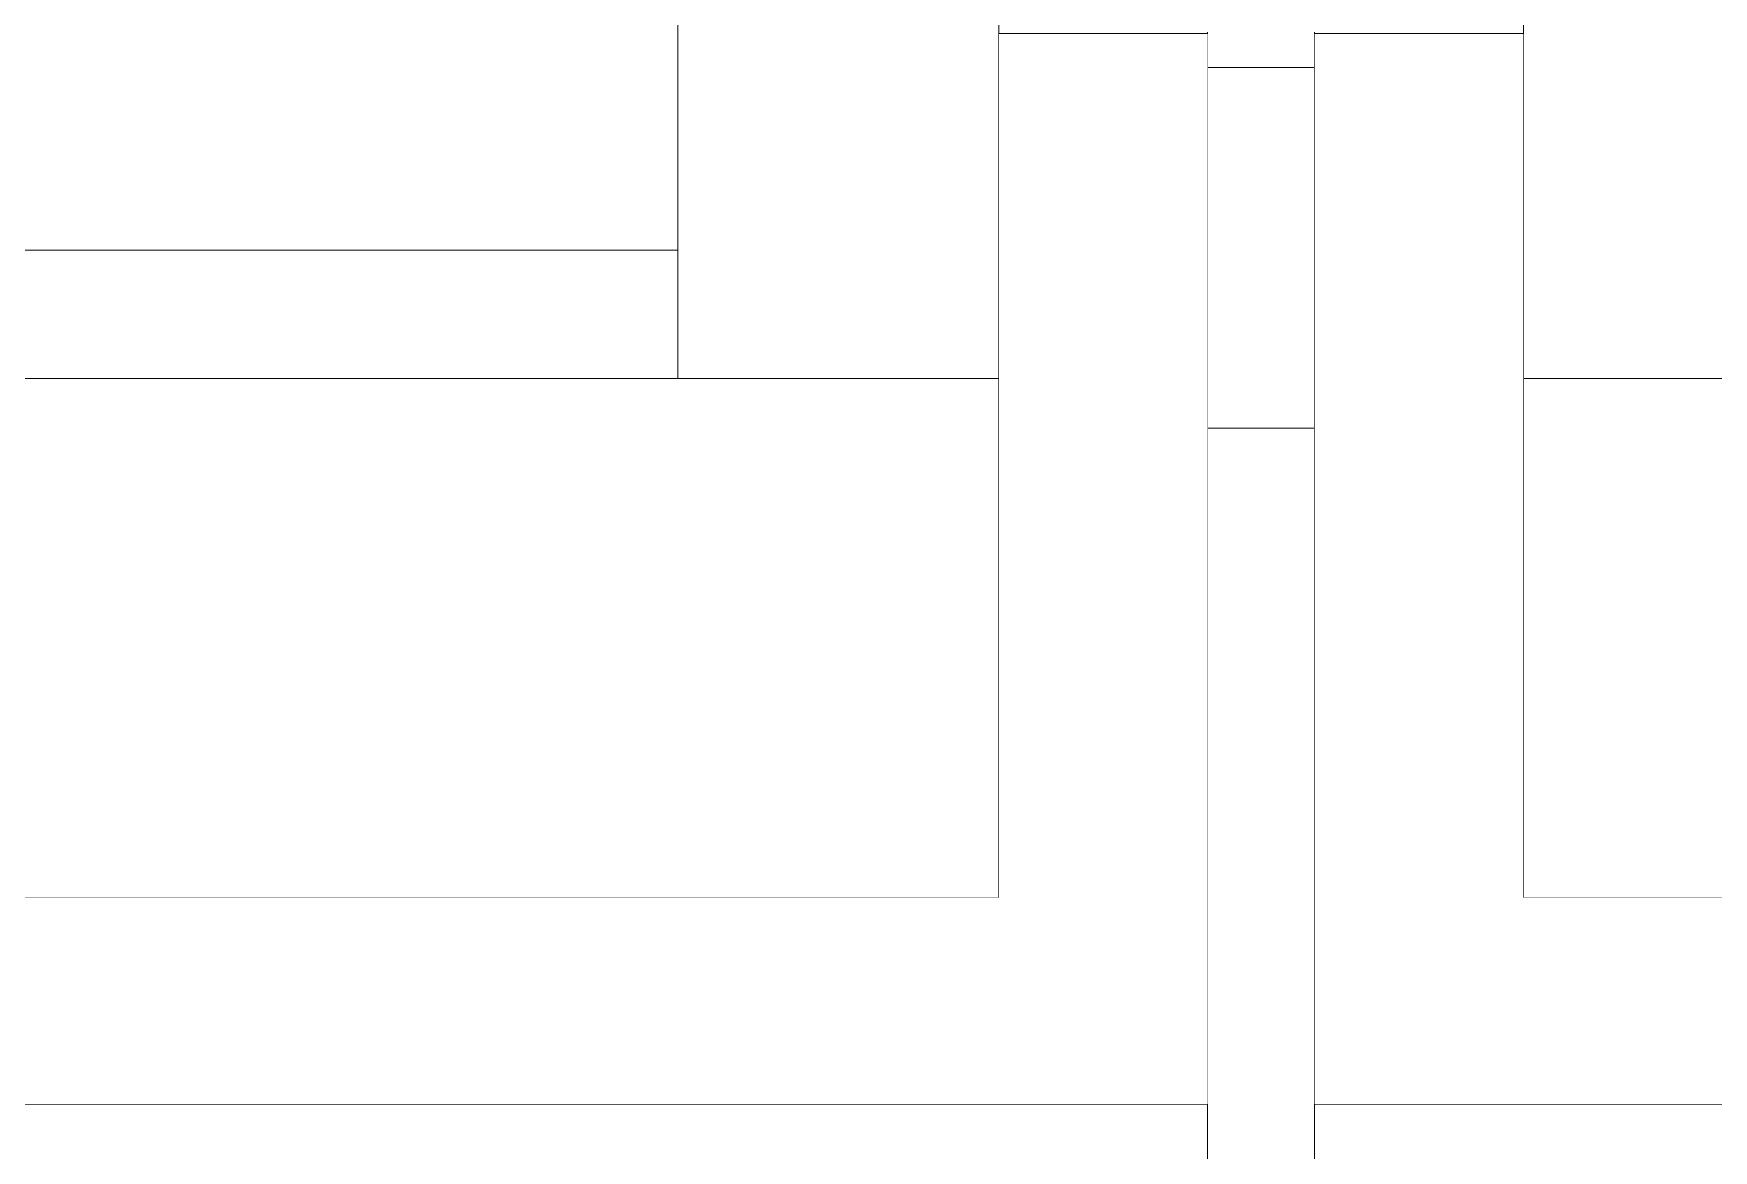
# Model space of a CAD drawing. Header units: millimetres. Extents: x -46169 to 237885, y -84465 to 18123.
# Drawn here: x 228525.8 to 228682.7, y -80719.4 to -80615.1 of the extents above; entities that cross this region are included whole.
import ezdxf

# ---------------------------------------------------------------- set-up
doc = ezdxf.new("R2010")
doc.units = ezdxf.units.MM
doc.header["$MEASUREMENT"] = 0
doc.linetypes.add('Wipeout_Contour', pattern=[1000, 0, -1000])
doc.layers.add('New_A-20-M_Floor_Slab', color=7, linetype='Continuous')
doc.layers.add('New_A-35-M_FFE_Fixed', color=7, linetype='Continuous')
for name, color, linetype, lineweight in [('New_A-20-M_Floor_Slab_Pen_No__87', 8, 'Continuous', 20), ('New_A-20-M_Floor_Slab_Pen_No__89', 8, 'Continuous', 20), ('New_A-35-M_FFE_Fixed_Pen_No__1', 7, 'Continuous', 13)]:
    doc.layers.add(name, color=color, linetype=linetype, lineweight=lineweight)

# ---------------------------------------------------------------- blocks, each defined once
blk = doc.blocks.new('Section Elem_266_4', base_point=(208268.76, -84332.61))
at = {"color": 254, "linetype": 'Wipeout_Contour', "lineweight": 0, "ltscale": 43042086.18620662}
blk.add_wipeout([(222238.62, -80784.11), (222303.32, -80784.11), (222303.32, -80953.11), (233391.17, -80953.11), (233391.17, -80952.86), (233326.46, -80952.86), (233326.46, -80783.86), (233391.17, -80783.86), (233391.17, -80715.11), (233320.44, -80715.11), (233320.44, -80952.36), (233285.44, -80952.36), (233285.44, -80942.36), (233310.44, -80942.36), (233310.44, -80715.11), (233045.44, -80715.11), (233045.44, -80952.36), (233010.44, -80952.36), (233010.44, -80942.36), (233035.44, -80942.36), (233035.44, -80715.11), (232495.44, -80715.11), (232495.44, -80942.36), (232520.94, -80942.36), (232520.94, -80952.36), (232459.94, -80952.36), (232459.94, -80942.36), (232485.44, -80942.36), (232485.44, -80715.11), (231945.44, -80715.11), (231945.44, -80942.36), (231970.44, -80942.36), (231970.44, -80952.36), (231909.94, -80952.36), (231909.94, -80942.36), (231935.44, -80942.36), (231935.44, -80715.11), (231395.44, -80715.11), (231395.44, -80942.36), (231420.44, -80942.36), (231420.44, -80952.36), (231359.94, -80952.36), (231359.94, -80942.36), (231385.44, -80942.36), (231385.44, -80715.11), (230845.44, -80715.11), (230845.44, -80942.36), (230870.44, -80942.36), (230870.44, -80952.36), (230809.94, -80952.36), (230809.94, -80942.36), (230835.44, -80942.36), (230835.44, -80715.11), (230295.44, -80715.11), (230295.44, -80942.36), (230320.44, -80942.36), (230320.44, -80952.36), (230259.94, -80952.36), (230259.94, -80942.36), (230285.44, -80942.36), (230285.44, -80715.11), (229745.44, -80715.11), (229745.44, -80942.36), (229770.44, -80942.36), (229770.44, -80952.36), (229710.44, -80952.36), (229710.44, -80942.36), (229735.44, -80942.36), (229735.44, -80715.11), (229195.44, -80715.11), (229195.44, -80942.36), (229220.94, -80942.36), (229220.94, -80952.36), (229159.94, -80952.36), (229159.94, -80942.36), (229185.44, -80942.36), (229185.44, -80715.11), (228645.44, -80715.11), (228645.44, -80942.36), (228670.44, -80942.36), (228670.44, -80952.36), (228610.44, -80952.36), (228610.44, -80942.36), (228635.44, -80942.36), (228635.44, -80715.11), (228095.44, -80715.11), (228095.44, -80942.36), (228120.94, -80942.36), (228120.94, -80952.36), (228059.94, -80952.36), (228059.94, -80942.36), (228085.44, -80942.36), (228085.44, -80715.11), (227545.44, -80715.11), (227545.44, -80942.36), (227570.44, -80942.36), (227570.44, -80952.36), (227510.44, -80952.36), (227510.44, -80942.36), (227535.44, -80942.36), (227535.44, -80715.11), (226995.44, -80715.11), (226995.44, -80942.36), (227020.94, -80942.36), (227020.94, -80952.36), (226959.94, -80952.36), (226959.94, -80942.36), (226985.44, -80942.36), (226985.44, -80715.11), (226445.44, -80715.11), (226445.44, -80942.36), (226470.44, -80942.36), (226470.44, -80952.36), (226409.94, -80952.36), (226409.94, -80942.36), (226435.44, -80942.36), (226435.44, -80715.11), (225895.44, -80715.11), (225895.44, -80942.36), (225920.44, -80942.36), (225920.44, -80952.36), (225860.44, -80952.36), (225860.44, -80942.36), (225885.44, -80942.36), (225885.44, -80715.11), (225345.44, -80715.11), (225345.44, -80942.36), (225370.94, -80942.36), (225370.94, -80952.36), (225309.94, -80952.36), (225309.94, -80942.36), (225335.44, -80942.36), (225335.44, -80715.11), (224795.44, -80715.11), (224795.44, -80942.36), (224820.44, -80942.36), (224820.44, -80952.36), (224760.44, -80952.36), (224760.44, -80942.36), (224785.44, -80942.36), (224785.44, -80715.11), (224245.44, -80715.11), (224245.44, -80942.36), (224270.94, -80942.36), (224270.94, -80952.36), (224209.94, -80952.36), (224209.94, -80942.36), (224235.44, -80942.36), (224235.44, -80715.11), (223695.44, -80715.11), (223695.44, -80942.36), (223720.44, -80942.36), (223720.44, -80952.36), (223660.44, -80952.36), (223660.44, -80942.36), (223685.44, -80942.36), (223685.44, -80715.11), (223145.44, -80715.11), (223145.44, -80942.36), (223170.94, -80942.36), (223170.94, -80952.36), (223109.94, -80952.36), (223109.94, -80942.36), (223135.44, -80942.36), (223135.44, -80715.11), (222595.44, -80715.11), (222595.44, -80942.36), (222620.44, -80942.36), (222620.44, -80952.36), (222585.44, -80952.36), (222585.44, -80715.11), (222320.44, -80715.11), (222320.44, -80942.36), (222345.44, -80942.36), (222345.44, -80952.36), (222310.44, -80952.36), (222310.44, -80715.11), (222238.62, -80715.11)], dxfattribs=at).dxf.layer = 'New_A-20-M_Floor_Slab'
at = {"layer": 'New_A-20-M_Floor_Slab_Pen_No__87', "linetype": 'Continuous'}
for p, q in [((228635.44, -80715.11), (228095.44, -80715.11)), ((229185.44, -80715.11), (228645.44, -80715.11))]:
    blk.add_line(p, q, dxfattribs=at)
blk = doc.blocks.new('Section Elem_275_4', base_point=(208268.76, -84332.61))
at = {"color": 254, "linetype": 'Wipeout_Contour', "lineweight": 0, "ltscale": 969747.371375}
blk.add_wipeout([(228635.44, -80618.27), (228645.44, -80618.27), (228645.44, -80616.64), (228635.44, -80616.64)], dxfattribs=at).dxf.layer = 'New_A-35-M_FFE_Fixed'
at = {"color": 254, "linetype": 'Wipeout_Contour', "lineweight": 0, "ltscale": 969752.20154}
blk.add_wipeout([(228645.44, -80622.37), (228645.44, -80619.81), (228635.44, -80619.81), (228635.44, -80622.37)], dxfattribs=at).dxf.layer = 'New_A-35-M_FFE_Fixed'
at = {"color": 254, "linetype": 'Wipeout_Contour', "lineweight": 0, "ltscale": 969781.86221}
blk.add_wipeout([(228635.44, -80646.23), (228645.44, -80646.23), (228645.44, -80640.54), (228635.44, -80640.54)], dxfattribs=at).dxf.layer = 'New_A-35-M_FFE_Fixed'
at = {"color": 254, "linetype": 'Wipeout_Contour', "lineweight": 0, "ltscale": 1453156.795948602}
blk.add_wipeout([(228615.94, -80647.33), (228585.94, -80647.33), (228144.94, -80647.33), (228114.94, -80647.33), (228114.94, -80695.83), (228615.94, -80695.83)], dxfattribs=at).dxf.layer = 'New_A-35-M_FFE_Fixed'
at = {"color": 254, "linetype": 'Wipeout_Contour', "lineweight": 0, "ltscale": 969948.294129}
blk.add_wipeout([(228645.44, -80884.65), (228645.44, -80651.97), (228635.44, -80651.97), (228635.44, -80884.65)], dxfattribs=at).dxf.layer = 'New_A-35-M_FFE_Fixed'
at = {"layer": 'New_A-35-M_FFE_Fixed_Pen_No__1', "linetype": 'Continuous'}
blk.add_line((228114.94, -80695.83), (228615.94, -80695.83), dxfattribs=at)
at = {"color": 254, "linetype": 'Wipeout_Contour', "lineweight": 0, "ltscale": 969745.17027}
blk.add_wipeout([(228635.44, -80616.64), (228645.44, -80616.64), (228645.44, -80614.96), (228635.44, -80614.96)], dxfattribs=at).dxf.layer = 'New_A-35-M_FFE_Fixed'
at = {"color": 254, "linetype": 'Wipeout_Contour', "lineweight": 0, "ltscale": 969749.47946}
blk.add_wipeout([(228645.44, -80619.81), (228645.44, -80618.27), (228635.44, -80618.27), (228635.44, -80619.81)], dxfattribs=at).dxf.layer = 'New_A-35-M_FFE_Fixed'
at = {"color": 254, "linetype": 'Wipeout_Contour', "lineweight": 0, "ltscale": 968741.880005}
blk.add_wipeout([(228585.94, -80647.33), (228585.94, -80635.33), (228144.94, -80635.33), (228144.94, -80647.33)], dxfattribs=at).dxf.layer = 'New_A-35-M_FFE_Fixed'
at = {"color": 254, "linetype": 'Wipeout_Contour', "lineweight": 0, "ltscale": 969774.474205}
blk.add_wipeout([(228635.44, -80640.54), (228645.44, -80640.54), (228645.44, -80635.12), (228635.44, -80635.12)], dxfattribs=at).dxf.layer = 'New_A-35-M_FFE_Fixed'
at = {"color": 254, "linetype": 'Wipeout_Contour', "lineweight": 0, "ltscale": 969789.46781}
blk.add_wipeout([(228635.44, -80651.97), (228645.44, -80651.97), (228645.44, -80646.23), (228635.44, -80646.23)], dxfattribs=at).dxf.layer = 'New_A-35-M_FFE_Fixed'
at = {"color": 254, "linetype": 'Wipeout_Contour', "lineweight": 0, "ltscale": 968646.053533}
blk.add_wipeout([(228585.94, -80635.33), (228585.94, -80503.33), (228144.94, -80503.33), (228144.94, -80635.33)], dxfattribs=at).dxf.layer = 'New_A-35-M_FFE_Fixed'
at = {"color": 254, "linetype": 'Wipeout_Contour', "lineweight": 0, "ltscale": 969767.57521}
blk.add_wipeout([(228645.44, -80635.12), (228645.44, -80630.17), (228635.44, -80630.17), (228635.44, -80635.12)], dxfattribs=at).dxf.layer = 'New_A-35-M_FFE_Fixed'
at = {"color": 254, "linetype": 'Wipeout_Contour', "lineweight": 0, "ltscale": 969542.377247}
blk.add_wipeout([(228615.94, -80503.33), (228585.94, -80503.33), (228585.94, -80647.33), (228615.94, -80647.33)], dxfattribs=at).dxf.layer = 'New_A-35-M_FFE_Fixed'
at = {"color": 254, "linetype": 'Wipeout_Contour', "lineweight": 0, "ltscale": 969761.418633}
blk.add_wipeout([(228635.44, -80630.17), (228645.44, -80630.17), (228645.44, -80625.86), (228635.44, -80625.86)], dxfattribs=at).dxf.layer = 'New_A-35-M_FFE_Fixed'
at = {"layer": 'New_A-35-M_FFE_Fixed_Pen_No__1', "linetype": 'Continuous'}
for p, q in [((228585.94, -80647.33), (228585.94, -80503.33)), ((228615.94, -80647.33), (228615.94, -80503.33)), ((228144.94, -80635.33), (228585.94, -80635.33)), ((228144.94, -80647.33), (228585.94, -80647.33)), ((228585.94, -80647.33), (228615.94, -80647.33)), ((228615.94, -80695.83), (228615.94, -80647.33))]:
    blk.add_line(p, q, dxfattribs=at)
at = {"color": 254, "linetype": 'Wipeout_Contour', "lineweight": 0, "ltscale": 969756.230574}
blk.add_wipeout([(228645.44, -80625.86), (228645.44, -80622.37), (228635.44, -80622.37), (228635.44, -80625.86)], dxfattribs=at).dxf.layer = 'New_A-35-M_FFE_Fixed'
blk = doc.blocks.new('Section Elem_276_4', base_point=(208268.76, -84332.61))
at = {"layer": 'New_A-35-M_FFE_Fixed_Pen_No__1', "linetype": 'Continuous'}
for p, q in [((228635.44, -80616.64), (228635.44, -80614.96)), ((228645.44, -80616.64), (228645.44, -80614.96)), ((228635.44, -80618.27), (228635.44, -80616.64)), ((228645.44, -80618.27), (228645.44, -80616.64)), ((228645.44, -80618.27), (228635.44, -80618.27)), ((228635.44, -80619.81), (228635.44, -80618.27)), ((228645.44, -80619.81), (228645.44, -80618.27)), ((228635.44, -80622.37), (228635.44, -80619.81)), ((228645.44, -80622.37), (228645.44, -80619.81)), ((228635.44, -80625.86), (228635.44, -80622.37)), ((228645.44, -80625.86), (228645.44, -80622.37)), ((228635.44, -80630.17), (228635.44, -80625.86)), ((228645.44, -80630.17), (228645.44, -80625.86)), ((228635.44, -80635.12), (228635.44, -80630.17)), ((228645.44, -80635.12), (228645.44, -80630.17)), ((228635.44, -80640.54), (228635.44, -80635.12)), ((228645.44, -80640.54), (228645.44, -80635.12)), ((228635.44, -80646.23), (228635.44, -80640.54)), ((228645.44, -80646.23), (228645.44, -80640.54)), ((228635.44, -80651.97), (228635.44, -80646.23)), ((228645.44, -80651.97), (228645.44, -80646.23)), ((228645.44, -80651.97), (228635.44, -80651.97)), ((228635.44, -80884.65), (228635.44, -80651.97)), ((228645.44, -80884.65), (228645.44, -80651.97))]:
    blk.add_line(p, q, dxfattribs=at)
at = {"color": 254, "linetype": 'Wipeout_Contour', "lineweight": 0, "ltscale": 970856.843421}
blk.add_wipeout([(228664.94, -80695.83), (229165.94, -80695.83), (229165.94, -80647.33), (228664.94, -80647.33)], dxfattribs=at).dxf.layer = 'New_A-35-M_FFE_Fixed'
at = {"layer": 'New_A-35-M_FFE_Fixed_Pen_No__1', "linetype": 'Continuous'}
blk.add_line((229165.94, -80695.83), (228664.94, -80695.83), dxfattribs=at)
at = {"color": 254, "linetype": 'Wipeout_Contour', "lineweight": 0, "ltscale": 969840.412013}
blk.add_wipeout([(228664.94, -80503.33), (228664.94, -80647.33), (228694.94, -80647.33), (228694.94, -80503.33)], dxfattribs=at).dxf.layer = 'New_A-35-M_FFE_Fixed'
at = {"layer": 'New_A-35-M_FFE_Fixed_Pen_No__1', "linetype": 'Continuous'}
for p, q in [((228664.94, -80647.33), (228664.94, -80503.33)), ((228694.94, -80647.33), (228664.94, -80647.33)), ((228664.94, -80695.83), (228664.94, -80647.33))]:
    blk.add_line(p, q, dxfattribs=at)
blk = doc.blocks.new('Section Elem_320_4', base_point=(208268.76, -84332.61))
at = {"color": 254, "linetype": 'Wipeout_Contour', "lineweight": 0, "ltscale": 1937534.195291575}
blk.add_wipeout([(228095.44, -80615.11), (228095.44, -80715.11), (228635.44, -80715.11), (228635.44, -80615.11), (228615.94, -80615.11), (228615.94, -80695.83), (228114.94, -80695.83), (228114.94, -80615.11)], dxfattribs=at).dxf.layer = 'New_A-20-M_Floor_Slab'
at = {"color": 254, "linetype": 'Wipeout_Contour', "lineweight": 0, "ltscale": 1941683.559246086}
blk.add_wipeout([(228664.94, -80615.11), (228645.44, -80615.11), (228645.44, -80715.11), (229185.44, -80715.11), (229185.44, -80615.11), (229165.94, -80615.11), (229165.94, -80695.83), (228664.94, -80695.83)], dxfattribs=at).dxf.layer = 'New_A-20-M_Floor_Slab'
at = {"layer": 'New_A-20-M_Floor_Slab_Pen_No__89', "linetype": 'Continuous'}
for p, q in [((228635.44, -80615.11), (228615.94, -80615.11)), ((228664.94, -80615.11), (228645.44, -80615.11))]:
    blk.add_line(p, q, dxfattribs=at)

msp = doc.modelspace()

# ---------------------------------------------------------------- block references
at = {"layer": 'New_A-20-M_Floor_Slab'}
msp.add_blockref('Section Elem_266_4', (208268.76, -84332.61), dxfattribs=at)

# ---------------------------------------------------------------- next in the draw order: block references
at = {"layer": 'New_A-35-M_FFE_Fixed'}
msp.add_blockref('Section Elem_275_4', (208268.76, -84332.61), dxfattribs=at)

# ---------------------------------------------------------------- next in the draw order: block references
msp.add_blockref('Section Elem_276_4', (208268.76, -84332.61), dxfattribs=at)

# ---------------------------------------------------------------- next in the draw order: block references
at = {"layer": 'New_A-20-M_Floor_Slab'}
msp.add_blockref('Section Elem_320_4', (208268.76, -84332.61), dxfattribs=at)

doc.saveas('drawing.dxf')
